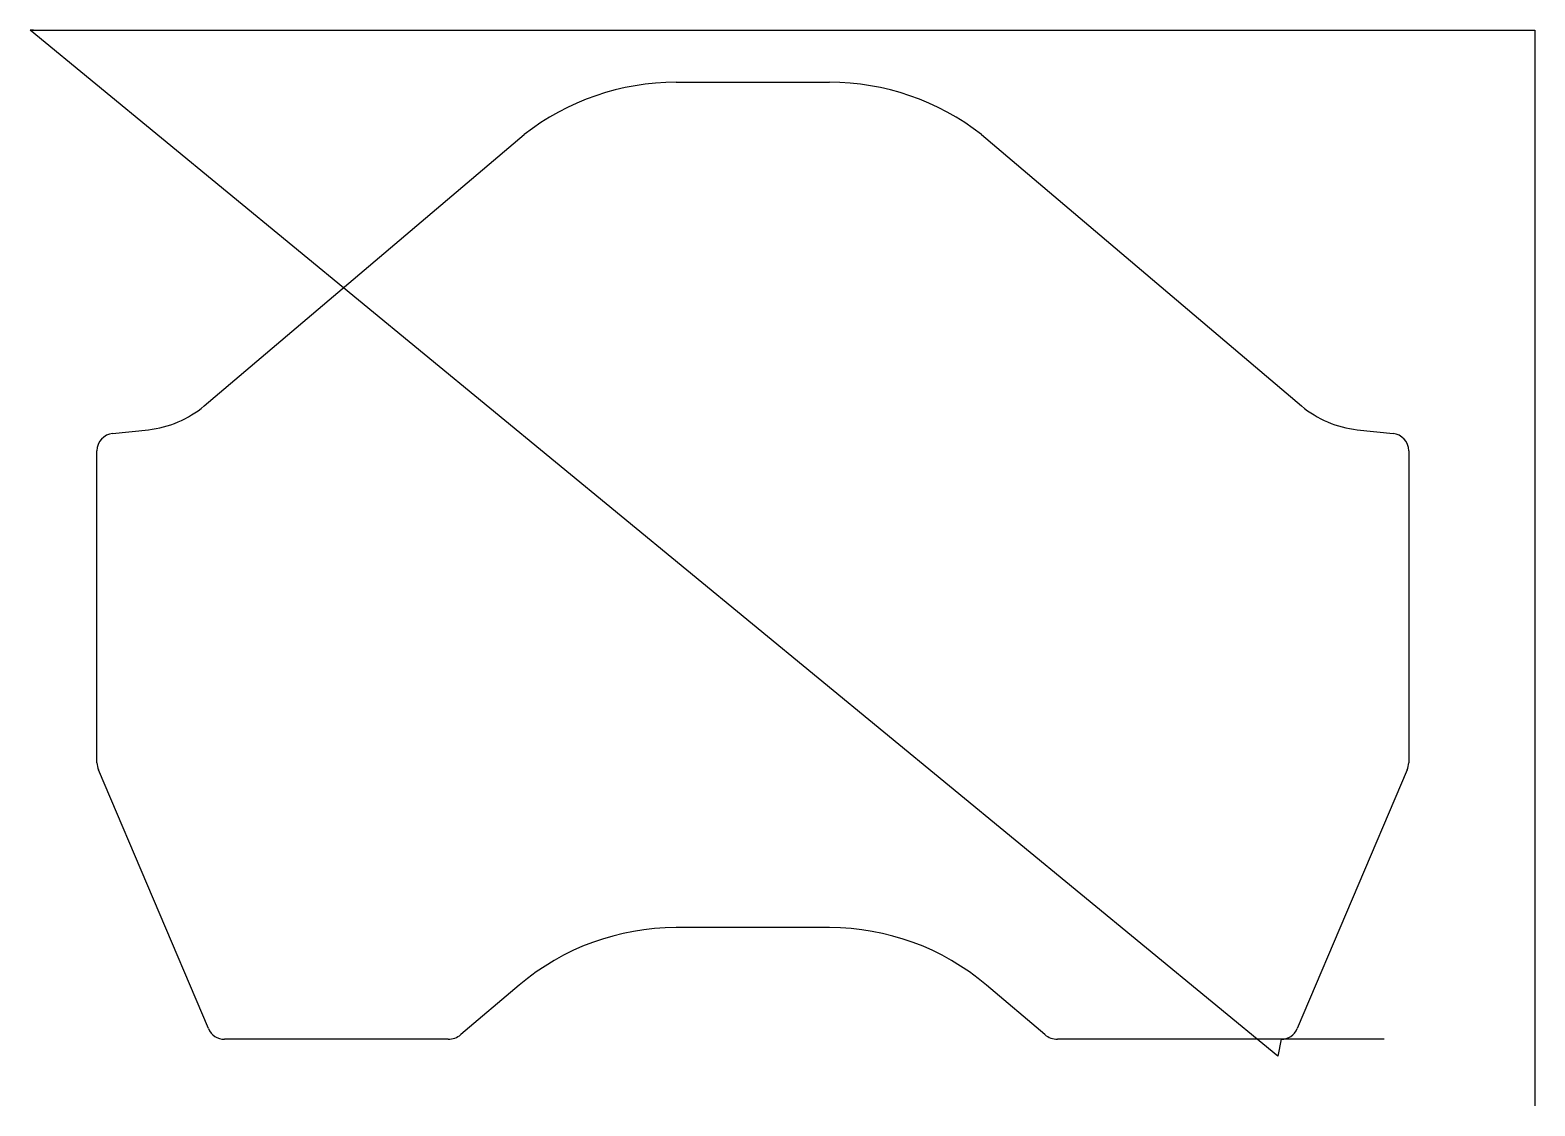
# Model space of a CAD drawing. Header units: metres. Extents: x 0 to 431, y 969 to 1277.
import ezdxf

# ---------------------------------------------------------------- set-up
doc = ezdxf.new("R2010")
doc.units = ezdxf.units.M

msp = doc.modelspace()

# ---------------------------------------------------------------- linework, layer by layer
at = {"layer": 'TOOL_0'}
for p, q in [((357.288, 982.948), (-0.003, 1276.989)), ((-0.003, 1276.989), (0.997, 1276.989)), ((0.997, 1276.989), (-0.003, 1276.989)), ((-0.003, 1276.989), (0.997, 1276.989)), ((0.997, 1276.989), (430.895, 1276.989)), ((430.895, 1276.989), (430.895, 969.725)), ((184.951, 1262.017), (228.951, 1262.017)), ((49.824, 1169.303), (141.468, 1247.037)), ((272.434, 1247.037), (364.077, 1169.303)), ((23.629, 1161.408), (33.88, 1162.485)), ((380.021, 1162.485), (390.272, 1161.408)), ((19.152, 1067.015), (19.152, 1156.435)), ((394.749, 1156.435), (394.749, 1067.015)), ((51.044, 990.863), (19.549, 1065.061)), ((394.352, 1065.061), (362.857, 990.863)), ((228.952, 1019.817), (184.952, 1019.817)), ((140.06, 1003.342), (123.324, 989.146)), ((290.58, 989.146), (273.844, 1003.342)), ((119.702, 987.817), (55.647, 987.817)), ((358.257, 987.817), (294.202, 987.817)), ((358.254, 987.817), (357.288, 982.948)), ((387.771, 987.813), (358.257, 987.817)), ((430.895, 969.725), (430.895, 968.725))]:
    msp.add_line(p, q, dxfattribs=at)
for centre, radius, start, end in [((184.951, 1191.417), 70.6, 90, 128.01784), ((228.951, 1191.417), 70.6, 51.98216, 90), ((30.807, 1191.724), 29.4, 275.99972, 310.30388), ((383.095, 1191.724), 29.4, 229.69464, 263.99834), ((24.165, 1156.423), 5.013, 96.13701, 179.86285), ((389.736, 1156.423), 5.014, 0.13715, 83.86299), ((24.356, 1067.056), 5.205, 180.4514, 202.53942), ((389.544, 1067.057), 5.205, 337.45464, 359.53768), ((184.952, 950.417), 69.4, 90, 130.30525), ((228.952, 950.417), 69.4, 49.69475, 90), ((55.647, 992.817), 5, 203.0015, 270), ((119.677, 993.483), 5.667, 270.2528, 310.06061), ((294.226, 993.483), 5.666, 229.94713, 269.75731), ((358.254, 992.817), 5.001, 270, 336.9985)]:
    msp.add_arc(centre, radius, start, end, dxfattribs=at)

doc.saveas('drawing.dxf')
